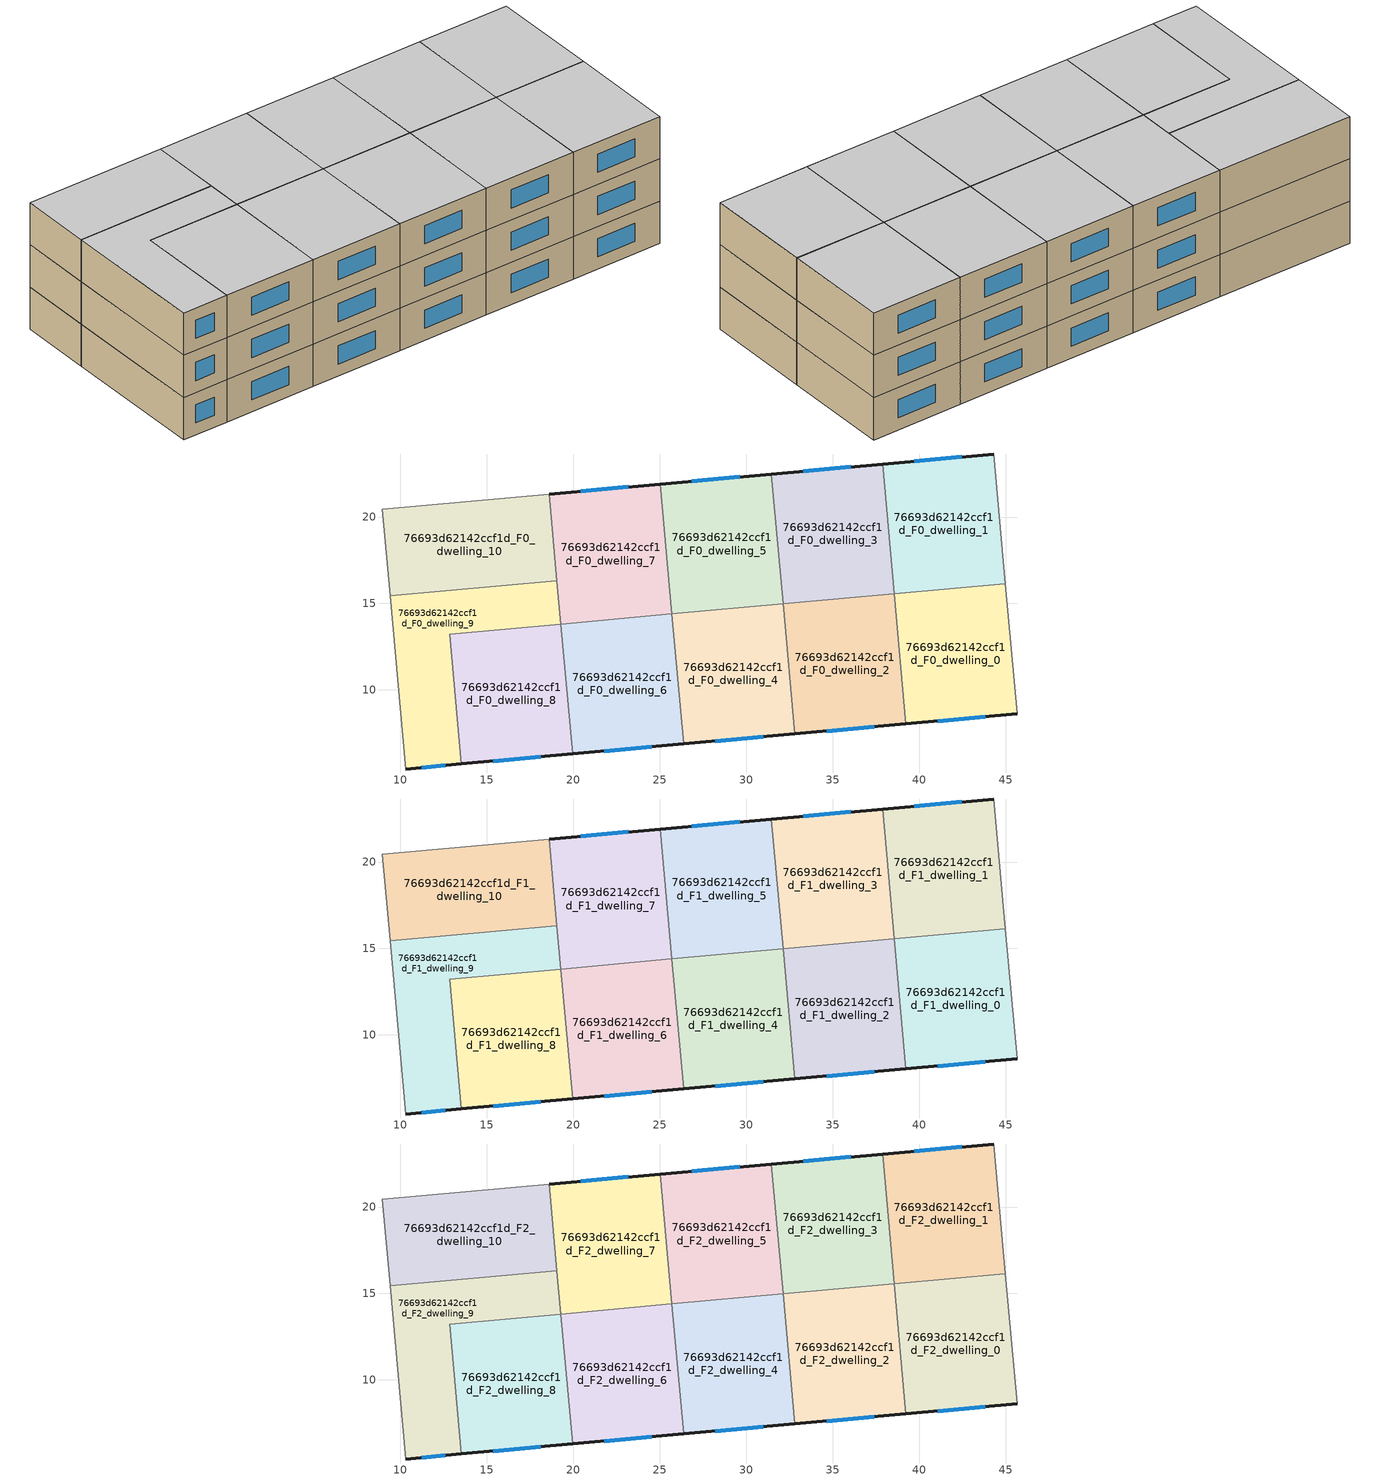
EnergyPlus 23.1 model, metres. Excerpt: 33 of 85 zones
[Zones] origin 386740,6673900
76693d62142ccf1d_F0_dwelling_0
 floor ground (EU_floor_Construction): 44.99,16.13 45.66,8.61 39.24,8.04 38.56,15.55 z0
 wall outside (EU_wall_Construction): 39.24,8.04 45.66,8.61 z0:3
 wall to 76693d62142ccf1d_F0_dwelling_1 (EU_wall_Construction): 44.99,16.13 38.56,15.55 z0:3
 wall adiabatic (EU_wall_Construction): 45.66,8.61 44.99,16.13 z0:3
 wall to 76693d62142ccf1d_F0_dwelling_2 (EU_wall_Construction): 38.56,15.55 39.24,8.04 z0:3
 window (EU_Window_Construction): 41.07,8.2 43.83,8.45 z0.86:2.14
76693d62142ccf1d_F0_dwelling_1
 floor ground (EU_floor_Construction): 44.31,23.64 44.99,16.13 38.56,15.55 37.88,23.06 z0
 wall outside (EU_wall_Construction): 44.31,23.64 37.88,23.06 z0:3
 wall adiabatic (EU_wall_Construction): 44.99,16.13 44.31,23.64 z0:3
 wall to 76693d62142ccf1d_F0_dwelling_3 (EU_wall_Construction): 37.88,23.06 38.56,15.55 z0:3
 window (EU_Window_Construction): 42.47,23.48 39.72,23.23 z0.86:2.14
76693d62142ccf1d_F0_dwelling_10
 floor ground (EU_floor_Construction): 18.6,21.33 19.05,16.32 9.41,15.45 8.96,20.46 z0
 wall to 76693d62142ccf1d_F0_dwelling_9 (EU_wall_Construction): 9.41,15.45 19.05,16.32 z0:3
 wall adiabatic (EU_wall_Construction): 18.6,21.33 8.96,20.46 9.41,15.45 z0:3
 wall to 76693d62142ccf1d_F0_dwelling_7 (EU_wall_Construction): 19.05,16.32 18.6,21.33 z0:3
76693d62142ccf1d_F0_dwelling_2
 floor ground (EU_floor_Construction): 38.56,15.55 39.24,8.04 32.81,7.46 32.13,14.97 z0
 wall outside (EU_wall_Construction): 32.81,7.46 39.24,8.04 z0:3
 wall to 76693d62142ccf1d_F0_dwelling_4 (EU_wall_Construction): 32.13,14.97 32.81,7.46 z0:3
 wall to 76693d62142ccf1d_F0_dwelling_3 (EU_wall_Construction): 38.56,15.55 32.13,14.97 z0:3
 window (EU_Window_Construction): 34.65,7.62 37.4,7.87 z0.86:2.14
76693d62142ccf1d_F0_dwelling_3
 floor ground (EU_floor_Construction): 37.88,23.06 38.56,15.55 32.13,14.97 31.46,22.49 z0
 wall outside (EU_wall_Construction): 37.88,23.06 31.46,22.49 z0:3
 wall to 76693d62142ccf1d_F0_dwelling_5 (EU_wall_Construction): 31.46,22.49 32.13,14.97 z0:3
 window (EU_Window_Construction): 36.05,22.9 33.29,22.65 z0.86:2.14
76693d62142ccf1d_F0_dwelling_4
 floor ground (EU_floor_Construction): 32.13,14.97 32.81,7.46 26.38,6.88 25.71,14.39 z0
 wall outside (EU_wall_Construction): 26.38,6.88 32.81,7.46 z0:3
 wall to 76693d62142ccf1d_F0_dwelling_6 (EU_wall_Construction): 25.71,14.39 26.38,6.88 z0:3
 wall to 76693d62142ccf1d_F0_dwelling_5 (EU_wall_Construction): 32.13,14.97 25.71,14.39 z0:3
 window (EU_Window_Construction): 28.22,7.04 30.97,7.29 z0.86:2.14
76693d62142ccf1d_F0_dwelling_5
 floor ground (EU_floor_Construction): 31.46,22.49 32.13,14.97 25.71,14.39 25.03,21.91 z0
 wall outside (EU_wall_Construction): 31.46,22.49 25.03,21.91 z0:3
 wall to 76693d62142ccf1d_F0_dwelling_7 (EU_wall_Construction): 25.03,21.91 25.71,14.39 z0:3
 window (EU_Window_Construction): 29.62,22.32 26.86,22.07 z0.86:2.14
76693d62142ccf1d_F0_dwelling_6
 floor ground (EU_floor_Construction): 25.71,14.39 26.38,6.88 19.96,6.3 19.28,13.81 z0
 wall outside (EU_wall_Construction): 19.96,6.3 26.38,6.88 z0:3
 wall to 76693d62142ccf1d_F0_dwelling_8 (EU_wall_Construction): 19.28,13.81 19.96,6.3 z0:3
 wall to 76693d62142ccf1d_F0_dwelling_7 (EU_wall_Construction): 25.71,14.39 19.28,13.81 z0:3
 window (EU_Window_Construction): 21.79,6.46 24.55,6.71 z0.86:2.14
76693d62142ccf1d_F0_dwelling_7
 floor ground (EU_floor_Construction): 25.03,21.91 25.71,14.39 19.28,13.81 18.6,21.33 z0
 wall outside (EU_wall_Construction): 25.03,21.91 18.6,21.33 z0:3
 wall to 76693d62142ccf1d_F0_dwelling_9 (EU_wall_Construction): 19.05,16.32 19.28,13.81 z0:3
 window (EU_Window_Construction): 23.19,21.74 20.44,21.49 z0.86:2.14
76693d62142ccf1d_F0_dwelling_8
 floor ground (EU_floor_Construction): 19.28,13.81 19.96,6.3 13.53,5.72 12.85,13.23 z0
 wall outside (EU_wall_Construction): 13.53,5.72 19.96,6.3 z0:3
 wall to 76693d62142ccf1d_F0_dwelling_9 (EU_wall_Construction): 19.28,13.81 12.85,13.23 13.53,5.72 z0:3
 window (EU_Window_Construction): 15.36,5.88 18.12,6.13 z0.86:2.14
76693d62142ccf1d_F0_dwelling_9
 floor ground (EU_floor_Construction): 19.05,16.32 19.28,13.81 12.85,13.23 13.53,5.72 10.31,5.43 9.41,15.45 z0
 wall outside (EU_wall_Construction): 10.31,5.43 13.53,5.72 z0:3
 wall adiabatic (EU_wall_Construction): 9.41,15.45 10.31,5.43 z0:3
 window (EU_Window_Construction): 11.23,5.51 12.61,5.64 z0.86:2.14
76693d62142ccf1d_F1_dwelling_0
 floor to 76693d62142ccf1d_F0_dwelling_0 (EU_floor_Construction): 44.99,16.13 45.66,8.61 39.24,8.04 38.56,15.55 z3
 wall outside (EU_wall_Construction): 39.24,8.04 45.66,8.61 z3:6
 wall to 76693d62142ccf1d_F1_dwelling_1 (EU_wall_Construction): 44.99,16.13 38.56,15.55 z3:6
 wall adiabatic (EU_wall_Construction): 45.66,8.61 44.99,16.13 z3:6
 wall to 76693d62142ccf1d_F1_dwelling_2 (EU_wall_Construction): 38.56,15.55 39.24,8.04 z3:6
 window (EU_Window_Construction): 41.07,8.2 43.83,8.45 z3.86:5.14
76693d62142ccf1d_F1_dwelling_1
 floor to 76693d62142ccf1d_F0_dwelling_1 (EU_floor_Construction): 44.31,23.64 44.99,16.13 38.56,15.55 37.88,23.06 z3
 wall outside (EU_wall_Construction): 44.31,23.64 37.88,23.06 z3:6
 wall adiabatic (EU_wall_Construction): 44.99,16.13 44.31,23.64 z3:6
 wall to 76693d62142ccf1d_F1_dwelling_3 (EU_wall_Construction): 37.88,23.06 38.56,15.55 z3:6
 window (EU_Window_Construction): 42.47,23.48 39.72,23.23 z3.86:5.14
76693d62142ccf1d_F1_dwelling_10
 floor to 76693d62142ccf1d_F0_dwelling_10 (EU_floor_Construction): 18.6,21.33 19.05,16.32 9.41,15.45 8.96,20.46 z3
 wall to 76693d62142ccf1d_F1_dwelling_9 (EU_wall_Construction): 9.41,15.45 19.05,16.32 z3:6
 wall adiabatic (EU_wall_Construction): 18.6,21.33 8.96,20.46 9.41,15.45 z3:6
 wall to 76693d62142ccf1d_F1_dwelling_7 (EU_wall_Construction): 19.05,16.32 18.6,21.33 z3:6
76693d62142ccf1d_F1_dwelling_2
 floor to 76693d62142ccf1d_F0_dwelling_2 (EU_floor_Construction): 38.56,15.55 39.24,8.04 32.81,7.46 32.13,14.97 z3
 wall outside (EU_wall_Construction): 32.81,7.46 39.24,8.04 z3:6
 wall to 76693d62142ccf1d_F1_dwelling_4 (EU_wall_Construction): 32.13,14.97 32.81,7.46 z3:6
 wall to 76693d62142ccf1d_F1_dwelling_3 (EU_wall_Construction): 38.56,15.55 32.13,14.97 z3:6
 window (EU_Window_Construction): 34.65,7.62 37.4,7.87 z3.86:5.14
76693d62142ccf1d_F1_dwelling_3
 floor to 76693d62142ccf1d_F0_dwelling_3 (EU_floor_Construction): 37.88,23.06 38.56,15.55 32.13,14.97 31.46,22.49 z3
 wall outside (EU_wall_Construction): 37.88,23.06 31.46,22.49 z3:6
 wall to 76693d62142ccf1d_F1_dwelling_5 (EU_wall_Construction): 31.46,22.49 32.13,14.97 z3:6
 window (EU_Window_Construction): 36.05,22.9 33.29,22.65 z3.86:5.14
76693d62142ccf1d_F1_dwelling_4
 floor to 76693d62142ccf1d_F0_dwelling_4 (EU_floor_Construction): 32.13,14.97 32.81,7.46 26.38,6.88 25.71,14.39 z3
 wall outside (EU_wall_Construction): 26.38,6.88 32.81,7.46 z3:6
 wall to 76693d62142ccf1d_F1_dwelling_6 (EU_wall_Construction): 25.71,14.39 26.38,6.88 z3:6
 wall to 76693d62142ccf1d_F1_dwelling_5 (EU_wall_Construction): 32.13,14.97 25.71,14.39 z3:6
 window (EU_Window_Construction): 28.22,7.04 30.97,7.29 z3.86:5.14
76693d62142ccf1d_F1_dwelling_5
 floor to 76693d62142ccf1d_F0_dwelling_5 (EU_floor_Construction): 31.46,22.49 32.13,14.97 25.71,14.39 25.03,21.91 z3
 wall outside (EU_wall_Construction): 31.46,22.49 25.03,21.91 z3:6
 wall to 76693d62142ccf1d_F1_dwelling_7 (EU_wall_Construction): 25.03,21.91 25.71,14.39 z3:6
 window (EU_Window_Construction): 29.62,22.32 26.86,22.07 z3.86:5.14
76693d62142ccf1d_F1_dwelling_6
 floor to 76693d62142ccf1d_F0_dwelling_6 (EU_floor_Construction): 25.71,14.39 26.38,6.88 19.96,6.3 19.28,13.81 z3
 wall outside (EU_wall_Construction): 19.96,6.3 26.38,6.88 z3:6
 wall to 76693d62142ccf1d_F1_dwelling_8 (EU_wall_Construction): 19.28,13.81 19.96,6.3 z3:6
 wall to 76693d62142ccf1d_F1_dwelling_7 (EU_wall_Construction): 25.71,14.39 19.28,13.81 z3:6
 window (EU_Window_Construction): 21.79,6.46 24.55,6.71 z3.86:5.14
76693d62142ccf1d_F1_dwelling_7
 floor to 76693d62142ccf1d_F0_dwelling_7 (EU_floor_Construction): 25.03,21.91 25.71,14.39 19.28,13.81 18.6,21.33 z3
 wall outside (EU_wall_Construction): 25.03,21.91 18.6,21.33 z3:6
 wall to 76693d62142ccf1d_F1_dwelling_9 (EU_wall_Construction): 19.05,16.32 19.28,13.81 z3:6
 window (EU_Window_Construction): 23.19,21.74 20.44,21.49 z3.86:5.14
76693d62142ccf1d_F1_dwelling_8
 floor to 76693d62142ccf1d_F0_dwelling_8 (EU_floor_Construction): 19.28,13.81 19.96,6.3 13.53,5.72 12.85,13.23 z3
 wall outside (EU_wall_Construction): 13.53,5.72 19.96,6.3 z3:6
 wall to 76693d62142ccf1d_F1_dwelling_9 (EU_wall_Construction): 19.28,13.81 12.85,13.23 13.53,5.72 z3:6
 window (EU_Window_Construction): 15.36,5.88 18.12,6.13 z3.86:5.14
76693d62142ccf1d_F1_dwelling_9
 floor to 76693d62142ccf1d_F0_dwelling_9 (EU_floor_Construction): 19.05,16.32 19.28,13.81 12.85,13.23 13.53,5.72 10.31,5.43 9.41,15.45 z3
 wall outside (EU_wall_Construction): 10.31,5.43 13.53,5.72 z3:6
 wall adiabatic (EU_wall_Construction): 9.41,15.45 10.31,5.43 z3:6
 window (EU_Window_Construction): 11.23,5.51 12.61,5.64 z3.86:5.14
76693d62142ccf1d_F2_dwelling_0
 floor to 76693d62142ccf1d_F1_dwelling_0 (EU_floor_Construction): 44.99,16.13 45.66,8.61 39.24,8.04 38.56,15.55 z6
 wall outside (EU_wall_Construction): 39.24,8.04 45.66,8.61 z6:9
 wall to 76693d62142ccf1d_F2_dwelling_1 (EU_wall_Construction): 44.99,16.13 38.56,15.55 z6:9
 wall adiabatic (EU_wall_Construction): 45.66,8.61 44.99,16.13 z6:9
 wall to 76693d62142ccf1d_F2_dwelling_2 (EU_wall_Construction): 38.56,15.55 39.24,8.04 z6:9
 window (EU_Window_Construction): 41.07,8.2 43.83,8.45 z6.86:8.14
 ceiling to 76693d62142ccf1d_F3_dwelling_0 (EU_floor_Construction): 45.66,8.61 44.99,16.13 38.56,15.55 39.24,8.04 z9
76693d62142ccf1d_F2_dwelling_1
 floor to 76693d62142ccf1d_F1_dwelling_1 (EU_floor_Construction): 44.31,23.64 44.99,16.13 38.56,15.55 37.88,23.06 z6
 wall outside (EU_wall_Construction): 44.31,23.64 37.88,23.06 z6:9
 wall adiabatic (EU_wall_Construction): 44.99,16.13 44.31,23.64 z6:9
 wall to 76693d62142ccf1d_F2_dwelling_3 (EU_wall_Construction): 37.88,23.06 38.56,15.55 z6:9
 window (EU_Window_Construction): 42.47,23.48 39.72,23.23 z6.86:8.14
 ceiling to 76693d62142ccf1d_F3_dwelling_1 (EU_floor_Construction): 44.99,16.13 44.31,23.64 37.88,23.06 38.56,15.55 z9
76693d62142ccf1d_F2_dwelling_10
 floor to 76693d62142ccf1d_F1_dwelling_10 (EU_floor_Construction): 18.6,21.33 19.05,16.32 9.41,15.45 8.96,20.46 z6
 wall to 76693d62142ccf1d_F2_dwelling_9 (EU_wall_Construction): 9.41,15.45 19.05,16.32 z6:9
 wall adiabatic (EU_wall_Construction): 18.6,21.33 8.96,20.46 9.41,15.45 z6:9
 wall to 76693d62142ccf1d_F2_dwelling_7 (EU_wall_Construction): 19.05,16.32 18.6,21.33 z6:9
 ceiling to 76693d62142ccf1d_F3_dwelling_10 (EU_floor_Construction): 19.05,16.32 18.6,21.33 8.96,20.46 9.41,15.45 z9
76693d62142ccf1d_F2_dwelling_2
 floor to 76693d62142ccf1d_F1_dwelling_2 (EU_floor_Construction): 38.56,15.55 39.24,8.04 32.81,7.46 32.13,14.97 z6
 wall outside (EU_wall_Construction): 32.81,7.46 39.24,8.04 z6:9
 wall to 76693d62142ccf1d_F2_dwelling_4 (EU_wall_Construction): 32.13,14.97 32.81,7.46 z6:9
 wall to 76693d62142ccf1d_F2_dwelling_3 (EU_wall_Construction): 38.56,15.55 32.13,14.97 z6:9
 window (EU_Window_Construction): 34.65,7.62 37.4,7.87 z6.86:8.14
 ceiling to 76693d62142ccf1d_F3_dwelling_2 (EU_floor_Construction): 39.24,8.04 38.56,15.55 32.13,14.97 32.81,7.46 z9
76693d62142ccf1d_F2_dwelling_3
 floor to 76693d62142ccf1d_F1_dwelling_3 (EU_floor_Construction): 37.88,23.06 38.56,15.55 32.13,14.97 31.46,22.49 z6
 wall outside (EU_wall_Construction): 37.88,23.06 31.46,22.49 z6:9
 wall to 76693d62142ccf1d_F2_dwelling_5 (EU_wall_Construction): 31.46,22.49 32.13,14.97 z6:9
 window (EU_Window_Construction): 36.05,22.9 33.29,22.65 z6.86:8.14
 ceiling to 76693d62142ccf1d_F3_dwelling_3 (EU_floor_Construction): 38.56,15.55 37.88,23.06 31.46,22.49 32.13,14.97 z9
76693d62142ccf1d_F2_dwelling_4
 floor to 76693d62142ccf1d_F1_dwelling_4 (EU_floor_Construction): 32.13,14.97 32.81,7.46 26.38,6.88 25.71,14.39 z6
 wall outside (EU_wall_Construction): 26.38,6.88 32.81,7.46 z6:9
 wall to 76693d62142ccf1d_F2_dwelling_6 (EU_wall_Construction): 25.71,14.39 26.38,6.88 z6:9
 wall to 76693d62142ccf1d_F2_dwelling_5 (EU_wall_Construction): 32.13,14.97 25.71,14.39 z6:9
 window (EU_Window_Construction): 28.22,7.04 30.97,7.29 z6.86:8.14
 ceiling to 76693d62142ccf1d_F3_dwelling_4 (EU_floor_Construction): 32.81,7.46 32.13,14.97 25.71,14.39 26.38,6.88 z9
76693d62142ccf1d_F2_dwelling_5
 floor to 76693d62142ccf1d_F1_dwelling_5 (EU_floor_Construction): 31.46,22.49 32.13,14.97 25.71,14.39 25.03,21.91 z6
 wall outside (EU_wall_Construction): 31.46,22.49 25.03,21.91 z6:9
 wall to 76693d62142ccf1d_F2_dwelling_7 (EU_wall_Construction): 25.03,21.91 25.71,14.39 z6:9
 window (EU_Window_Construction): 29.62,22.32 26.86,22.07 z6.86:8.14
 ceiling to 76693d62142ccf1d_F3_dwelling_5 (EU_floor_Construction): 32.13,14.97 31.46,22.49 25.03,21.91 25.71,14.39 z9
76693d62142ccf1d_F2_dwelling_6
 floor to 76693d62142ccf1d_F1_dwelling_6 (EU_floor_Construction): 25.71,14.39 26.38,6.88 19.96,6.3 19.28,13.81 z6
 wall outside (EU_wall_Construction): 19.96,6.3 26.38,6.88 z6:9
 wall to 76693d62142ccf1d_F2_dwelling_8 (EU_wall_Construction): 19.28,13.81 19.96,6.3 z6:9
 wall to 76693d62142ccf1d_F2_dwelling_7 (EU_wall_Construction): 25.71,14.39 19.28,13.81 z6:9
 window (EU_Window_Construction): 21.79,6.46 24.55,6.71 z6.86:8.14
 ceiling to 76693d62142ccf1d_F3_dwelling_6 (EU_floor_Construction): 26.38,6.88 25.71,14.39 19.28,13.81 19.96,6.3 z9
76693d62142ccf1d_F2_dwelling_7
 floor to 76693d62142ccf1d_F1_dwelling_7 (EU_floor_Construction): 25.03,21.91 25.71,14.39 19.28,13.81 18.6,21.33 z6
 wall outside (EU_wall_Construction): 25.03,21.91 18.6,21.33 z6:9
 wall to 76693d62142ccf1d_F2_dwelling_9 (EU_wall_Construction): 19.05,16.32 19.28,13.81 z6:9
 window (EU_Window_Construction): 23.19,21.74 20.44,21.49 z6.86:8.14
 ceiling to 76693d62142ccf1d_F3_dwelling_7 (EU_floor_Construction): 25.71,14.39 25.03,21.91 18.6,21.33 19.28,13.81 z9
76693d62142ccf1d_F2_dwelling_8
 floor to 76693d62142ccf1d_F1_dwelling_8 (EU_floor_Construction): 19.28,13.81 19.96,6.3 13.53,5.72 12.85,13.23 z6
 wall outside (EU_wall_Construction): 13.53,5.72 19.96,6.3 z6:9
 wall to 76693d62142ccf1d_F2_dwelling_9 (EU_wall_Construction): 19.28,13.81 12.85,13.23 13.53,5.72 z6:9
 window (EU_Window_Construction): 15.36,5.88 18.12,6.13 z6.86:8.14
 ceiling to 76693d62142ccf1d_F3_dwelling_8 (EU_floor_Construction): 19.96,6.3 19.28,13.81 12.85,13.23 13.53,5.72 z9
76693d62142ccf1d_F2_dwelling_9
 floor to 76693d62142ccf1d_F1_dwelling_9 (EU_floor_Construction): 19.05,16.32 19.28,13.81 12.85,13.23 13.53,5.72 10.31,5.43 9.41,15.45 z6
 wall outside (EU_wall_Construction): 10.31,5.43 13.53,5.72 z6:9
 wall adiabatic (EU_wall_Construction): 9.41,15.45 10.31,5.43 z6:9
 window (EU_Window_Construction): 11.23,5.51 12.61,5.64 z6.86:8.14
 ceiling to 76693d62142ccf1d_F3_dwelling_9 (EU_floor_Construction): 13.53,5.72 12.85,13.23 19.28,13.81 19.05,16.32 9.41,15.45 10.31,5.43 z9
[Building]
EU S2 Campaign: North Axis=0; Terrain=City; Solar Distribution=FullExterior
[Site:Location]
Helsinki-Vantaa.AP: Latitude=60.317; Longitude=24.963; Time Zone=2; Elevation=54.6
[SizingPeriod:WeatherFileDays]
AnnualSizingPeriod: Begin Month=1; Begin Day of Month=1; End Month=12; End Day of Month=31; Day of Week for Start Day=Monday; Use Weather File Daylight Saving Period=No; Use Weather File Rain and Snow Indicators=No
[MATERIAL]
EU_InternalMass_Material: Roughness=MediumRough; Thickness=0.1; Conductivity=1; Density=1800; Specific Heat=900; Thermal Absorptance=0.9; Solar Absorptance=0.7; Visible Absorptance=0.7
[MATERIAL:NOMASS] Roughness=MediumRough; Thermal Absorptance=0.9; Solar Absorptance=0.7; Visible Absorptance=0.7
Name | Thermal Resistance
EU_wall_NoMass | 1.10183
EU_floor_NoMass | 1.70606
[WINDOWMATERIAL:SIMPLEGLAZINGSYSTEM]
EU_Window_SimpleGlazing: UFactor=3.11035; Solar Heat Gain Coefficient=0.8; Visible Transmittance=0.8
[CONSTRUCTION]
EU_wall_Construction: EU_wall_NoMass
EU_floor_Construction: EU_floor_NoMass
EU_Window_Construction: EU_Window_SimpleGlazing
EU_InternalMass_Construction: EU_InternalMass_Material
[ZONE] Type=1; Multiplier=1; Ceiling Height=autocalculate; Floor Area=autocalculate; Part of Total Floor Area=Yes
Name | Volume
76693d62142ccf1d_F0_dwelling_0; 76693d62142ccf1d_F1_dwelling_0; 76693d62142ccf1d_F2_dwelling_0 | 146.094
76693d62142ccf1d_F0_dwelling_1; 76693d62142ccf1d_F1_dwelling_1; 76693d62142ccf1d_F2_dwelling_1 | 146.076
76693d62142ccf1d_F0_dwelling_10; 76693d62142ccf1d_F1_dwelling_10; 76693d62142ccf1d_F2_dwelling_10 | 146.089
76693d62142ccf1d_F0_dwelling_2; 76693d62142ccf1d_F1_dwelling_2; 76693d62142ccf1d_F2_dwelling_2 | 146.087
76693d62142ccf1d_F0_dwelling_3; 76693d62142ccf1d_F1_dwelling_3; 76693d62142ccf1d_F2_dwelling_3; 76693d62142ccf1d_F0_dwelling_5; 76693d62142ccf1d_F1_dwelling_5; 76693d62142ccf1d_F2_dwelling_5 | 146.095
76693d62142ccf1d_F0_dwelling_4; 76693d62142ccf1d_F1_dwelling_4; 76693d62142ccf1d_F2_dwelling_4 | 146.073
76693d62142ccf1d_F0_dwelling_6; 76693d62142ccf1d_F1_dwelling_6; 76693d62142ccf1d_F2_dwelling_6; 76693d62142ccf1d_F0_dwelling_9; 76693d62142ccf1d_F1_dwelling_9; 76693d62142ccf1d_F2_dwelling_9 | 146.084
76693d62142ccf1d_F0_dwelling_7; 76693d62142ccf1d_F1_dwelling_7; 76693d62142ccf1d_F2_dwelling_7 | 146.104
76693d62142ccf1d_F0_dwelling_8; 76693d62142ccf1d_F1_dwelling_8; 76693d62142ccf1d_F2_dwelling_8 | 146.086
[INTERNALMASS] Construction=EU_InternalMass_Construction
Name | Zone or ZoneList | Surface Area
76693d62142ccf1d_F0_dwelling_0_EU_InternalMass | 76693d62142ccf1d_F0_dwelling_0 | 48.7
76693d62142ccf1d_F0_dwelling_1_EU_InternalMass | 76693d62142ccf1d_F0_dwelling_1 | 48.6936
76693d62142ccf1d_F0_dwelling_2_EU_InternalMass | 76693d62142ccf1d_F0_dwelling_2 | 48.6955
76693d62142ccf1d_F0_dwelling_3_EU_InternalMass | 76693d62142ccf1d_F0_dwelling_3 | 48.7003
76693d62142ccf1d_F0_dwelling_4_EU_InternalMass | 76693d62142ccf1d_F0_dwelling_4 | 48.6894
76693d62142ccf1d_F0_dwelling_5_EU_InternalMass | 76693d62142ccf1d_F0_dwelling_5 | 48.6978
76693d62142ccf1d_F0_dwelling_6_EU_InternalMass | 76693d62142ccf1d_F0_dwelling_6 | 48.6964
76693d62142ccf1d_F0_dwelling_7_EU_InternalMass | 76693d62142ccf1d_F0_dwelling_7 | 48.6999
76693d62142ccf1d_F0_dwelling_8_EU_InternalMass | 76693d62142ccf1d_F0_dwelling_8 | 48.6965
76693d62142ccf1d_F0_dwelling_9_EU_InternalMass | 76693d62142ccf1d_F0_dwelling_9 | 48.6954
76693d62142ccf1d_F0_dwelling_10_EU_InternalMass | 76693d62142ccf1d_F0_dwelling_10 | 48.6959
76693d62142ccf1d_F1_dwelling_0_EU_InternalMass | 76693d62142ccf1d_F1_dwelling_0 | 48.7
76693d62142ccf1d_F1_dwelling_1_EU_InternalMass | 76693d62142ccf1d_F1_dwelling_1 | 48.6936
76693d62142ccf1d_F1_dwelling_2_EU_InternalMass | 76693d62142ccf1d_F1_dwelling_2 | 48.6955
76693d62142ccf1d_F1_dwelling_3_EU_InternalMass | 76693d62142ccf1d_F1_dwelling_3 | 48.7003
76693d62142ccf1d_F1_dwelling_4_EU_InternalMass | 76693d62142ccf1d_F1_dwelling_4 | 48.6894
76693d62142ccf1d_F1_dwelling_5_EU_InternalMass | 76693d62142ccf1d_F1_dwelling_5 | 48.6978
76693d62142ccf1d_F1_dwelling_6_EU_InternalMass | 76693d62142ccf1d_F1_dwelling_6 | 48.6964
76693d62142ccf1d_F1_dwelling_7_EU_InternalMass | 76693d62142ccf1d_F1_dwelling_7 | 48.6999
76693d62142ccf1d_F1_dwelling_8_EU_InternalMass | 76693d62142ccf1d_F1_dwelling_8 | 48.6965
76693d62142ccf1d_F1_dwelling_9_EU_InternalMass | 76693d62142ccf1d_F1_dwelling_9 | 48.6954
76693d62142ccf1d_F1_dwelling_10_EU_InternalMass | 76693d62142ccf1d_F1_dwelling_10 | 48.6959
76693d62142ccf1d_F2_dwelling_0_EU_InternalMass | 76693d62142ccf1d_F2_dwelling_0 | 48.7
76693d62142ccf1d_F2_dwelling_1_EU_InternalMass | 76693d62142ccf1d_F2_dwelling_1 | 48.6936
76693d62142ccf1d_F2_dwelling_2_EU_InternalMass | 76693d62142ccf1d_F2_dwelling_2 | 48.6955
76693d62142ccf1d_F2_dwelling_3_EU_InternalMass | 76693d62142ccf1d_F2_dwelling_3 | 48.7003
76693d62142ccf1d_F2_dwelling_4_EU_InternalMass | 76693d62142ccf1d_F2_dwelling_4 | 48.6894
76693d62142ccf1d_F2_dwelling_5_EU_InternalMass | 76693d62142ccf1d_F2_dwelling_5 | 48.6978
76693d62142ccf1d_F2_dwelling_6_EU_InternalMass | 76693d62142ccf1d_F2_dwelling_6 | 48.6964
76693d62142ccf1d_F2_dwelling_7_EU_InternalMass | 76693d62142ccf1d_F2_dwelling_7 | 48.6999
76693d62142ccf1d_F2_dwelling_8_EU_InternalMass | 76693d62142ccf1d_F2_dwelling_8 | 48.6965
76693d62142ccf1d_F2_dwelling_9_EU_InternalMass | 76693d62142ccf1d_F2_dwelling_9 | 48.6954
76693d62142ccf1d_F2_dwelling_10_EU_InternalMass | 76693d62142ccf1d_F2_dwelling_10 | 48.6959
[OTHEREQUIPMENT] Fuel Type=Electricity; Design Level Calculation Method=Watts/Area; Power per Zone Floor Area=1; Fraction Latent=0; Fraction Radiant=0; Fraction Lost=0; Carbon Dioxide Generation Rate=0; EndUse Subcategory=EU_Step8_InternalGains
Name | Zone or ZoneList or Space or SpaceList | Schedule
EU_Step8_InternalGain_76693d62142ccf1d_F0_dwelling_0_f000 | 76693d62142ccf1d_F0_dwelling_0 | EU_Step8_GainSchedule_76693d62142ccf1d_F0_dwelling_0_f000
EU_Step8_InternalGain_76693d62142ccf1d_F0_dwelling_1_f000 | 76693d62142ccf1d_F0_dwelling_1 | EU_Step8_GainSchedule_76693d62142ccf1d_F0_dwelling_1_f000
EU_Step8_InternalGain_76693d62142ccf1d_F0_dwelling_2_f000 | 76693d62142ccf1d_F0_dwelling_2 | EU_Step8_GainSchedule_76693d62142ccf1d_F0_dwelling_2_f000
EU_Step8_InternalGain_76693d62142ccf1d_F0_dwelling_3_f000 | 76693d62142ccf1d_F0_dwelling_3 | EU_Step8_GainSchedule_76693d62142ccf1d_F0_dwelling_3_f000
EU_Step8_InternalGain_76693d62142ccf1d_F0_dwelling_4_f000 | 76693d62142ccf1d_F0_dwelling_4 | EU_Step8_GainSchedule_76693d62142ccf1d_F0_dwelling_4_f000
EU_Step8_InternalGain_76693d62142ccf1d_F0_dwelling_5_f000 | 76693d62142ccf1d_F0_dwelling_5 | EU_Step8_GainSchedule_76693d62142ccf1d_F0_dwelling_5_f000
EU_Step8_InternalGain_76693d62142ccf1d_F0_dwelling_6_f000 | 76693d62142ccf1d_F0_dwelling_6 | EU_Step8_GainSchedule_76693d62142ccf1d_F0_dwelling_6_f000
EU_Step8_InternalGain_76693d62142ccf1d_F0_dwelling_7_f000 | 76693d62142ccf1d_F0_dwelling_7 | EU_Step8_GainSchedule_76693d62142ccf1d_F0_dwelling_7_f000
EU_Step8_InternalGain_76693d62142ccf1d_F0_dwelling_8_f000 | 76693d62142ccf1d_F0_dwelling_8 | EU_Step8_GainSchedule_76693d62142ccf1d_F0_dwelling_8_f000
EU_Step8_InternalGain_76693d62142ccf1d_F0_dwelling_9_f000 | 76693d62142ccf1d_F0_dwelling_9 | EU_Step8_GainSchedule_76693d62142ccf1d_F0_dwelling_9_f000
EU_Step8_InternalGain_76693d62142ccf1d_F0_dwelling_10_f000 | 76693d62142ccf1d_F0_dwelling_10 | EU_Step8_GainSchedule_76693d62142ccf1d_F0_dwelling_10_f000
EU_Step8_InternalGain_76693d62142ccf1d_F1_dwelling_0_f000 | 76693d62142ccf1d_F1_dwelling_0 | EU_Step8_GainSchedule_76693d62142ccf1d_F1_dwelling_0_f000
EU_Step8_InternalGain_76693d62142ccf1d_F1_dwelling_1_f000 | 76693d62142ccf1d_F1_dwelling_1 | EU_Step8_GainSchedule_76693d62142ccf1d_F1_dwelling_1_f000
EU_Step8_InternalGain_76693d62142ccf1d_F1_dwelling_2_f000 | 76693d62142ccf1d_F1_dwelling_2 | EU_Step8_GainSchedule_76693d62142ccf1d_F1_dwelling_2_f000
EU_Step8_InternalGain_76693d62142ccf1d_F1_dwelling_3_f000 | 76693d62142ccf1d_F1_dwelling_3 | EU_Step8_GainSchedule_76693d62142ccf1d_F1_dwelling_3_f000
EU_Step8_InternalGain_76693d62142ccf1d_F1_dwelling_4_f000 | 76693d62142ccf1d_F1_dwelling_4 | EU_Step8_GainSchedule_76693d62142ccf1d_F1_dwelling_4_f000
EU_Step8_InternalGain_76693d62142ccf1d_F1_dwelling_5_f000 | 76693d62142ccf1d_F1_dwelling_5 | EU_Step8_GainSchedule_76693d62142ccf1d_F1_dwelling_5_f000
EU_Step8_InternalGain_76693d62142ccf1d_F1_dwelling_6_f000 | 76693d62142ccf1d_F1_dwelling_6 | EU_Step8_GainSchedule_76693d62142ccf1d_F1_dwelling_6_f000
EU_Step8_InternalGain_76693d62142ccf1d_F1_dwelling_7_f000 | 76693d62142ccf1d_F1_dwelling_7 | EU_Step8_GainSchedule_76693d62142ccf1d_F1_dwelling_7_f000
EU_Step8_InternalGain_76693d62142ccf1d_F1_dwelling_8_f000 | 76693d62142ccf1d_F1_dwelling_8 | EU_Step8_GainSchedule_76693d62142ccf1d_F1_dwelling_8_f000
EU_Step8_InternalGain_76693d62142ccf1d_F1_dwelling_9_f000 | 76693d62142ccf1d_F1_dwelling_9 | EU_Step8_GainSchedule_76693d62142ccf1d_F1_dwelling_9_f000
EU_Step8_InternalGain_76693d62142ccf1d_F1_dwelling_10_f000 | 76693d62142ccf1d_F1_dwelling_10 | EU_Step8_GainSchedule_76693d62142ccf1d_F1_dwelling_10_f000
EU_Step8_InternalGain_76693d62142ccf1d_F2_dwelling_0_f000 | 76693d62142ccf1d_F2_dwelling_0 | EU_Step8_GainSchedule_76693d62142ccf1d_F2_dwelling_0_f000
EU_Step8_InternalGain_76693d62142ccf1d_F2_dwelling_1_f000 | 76693d62142ccf1d_F2_dwelling_1 | EU_Step8_GainSchedule_76693d62142ccf1d_F2_dwelling_1_f000
EU_Step8_InternalGain_76693d62142ccf1d_F2_dwelling_2_f000 | 76693d62142ccf1d_F2_dwelling_2 | EU_Step8_GainSchedule_76693d62142ccf1d_F2_dwelling_2_f000
EU_Step8_InternalGain_76693d62142ccf1d_F2_dwelling_3_f000 | 76693d62142ccf1d_F2_dwelling_3 | EU_Step8_GainSchedule_76693d62142ccf1d_F2_dwelling_3_f000
EU_Step8_InternalGain_76693d62142ccf1d_F2_dwelling_4_f000 | 76693d62142ccf1d_F2_dwelling_4 | EU_Step8_GainSchedule_76693d62142ccf1d_F2_dwelling_4_f000
EU_Step8_InternalGain_76693d62142ccf1d_F2_dwelling_5_f000 | 76693d62142ccf1d_F2_dwelling_5 | EU_Step8_GainSchedule_76693d62142ccf1d_F2_dwelling_5_f000
EU_Step8_InternalGain_76693d62142ccf1d_F2_dwelling_6_f000 | 76693d62142ccf1d_F2_dwelling_6 | EU_Step8_GainSchedule_76693d62142ccf1d_F2_dwelling_6_f000
EU_Step8_InternalGain_76693d62142ccf1d_F2_dwelling_7_f000 | 76693d62142ccf1d_F2_dwelling_7 | EU_Step8_GainSchedule_76693d62142ccf1d_F2_dwelling_7_f000
EU_Step8_InternalGain_76693d62142ccf1d_F2_dwelling_8_f000 | 76693d62142ccf1d_F2_dwelling_8 | EU_Step8_GainSchedule_76693d62142ccf1d_F2_dwelling_8_f000
EU_Step8_InternalGain_76693d62142ccf1d_F2_dwelling_9_f000 | 76693d62142ccf1d_F2_dwelling_9 | EU_Step8_GainSchedule_76693d62142ccf1d_F2_dwelling_9_f000
EU_Step8_InternalGain_76693d62142ccf1d_F2_dwelling_10_f000 | 76693d62142ccf1d_F2_dwelling_10 | EU_Step8_GainSchedule_76693d62142ccf1d_F2_dwelling_10_f000
[ZONEVENTILATION:DESIGNFLOWRATE] Schedule=EU_AlwaysOn; Design Flow Rate Calculation Method=AirChanges/Hour; Air Changes per Hour=0.756316; Ventilation Type=Natural; Fan Pressure Rise=0; Fan Total Efficiency=1; Constant Term Coefficient=1; Temperature Term Coefficient=0; Velocity Term Coefficient=0; Velocity Squared Term Coefficient=0; Minimum Indoor Temperature=-100; Maximum Indoor Temperature=100; Delta Temperature=-100; Minimum Outdoor Temperature=-100; Maximum Outdoor Temperature=100; Maximum Wind Speed=40
Name | Zone or ZoneList or Space or SpaceList
EU_ConstantAir_76693d62142ccf1d_F0_dwelling_0 | 76693d62142ccf1d_F0_dwelling_0
EU_ConstantAir_76693d62142ccf1d_F0_dwelling_1 | 76693d62142ccf1d_F0_dwelling_1
EU_ConstantAir_76693d62142ccf1d_F0_dwelling_2 | 76693d62142ccf1d_F0_dwelling_2
EU_ConstantAir_76693d62142ccf1d_F0_dwelling_3 | 76693d62142ccf1d_F0_dwelling_3
EU_ConstantAir_76693d62142ccf1d_F0_dwelling_4 | 76693d62142ccf1d_F0_dwelling_4
EU_ConstantAir_76693d62142ccf1d_F0_dwelling_5 | 76693d62142ccf1d_F0_dwelling_5
EU_ConstantAir_76693d62142ccf1d_F0_dwelling_6 | 76693d62142ccf1d_F0_dwelling_6
EU_ConstantAir_76693d62142ccf1d_F0_dwelling_7 | 76693d62142ccf1d_F0_dwelling_7
EU_ConstantAir_76693d62142ccf1d_F0_dwelling_8 | 76693d62142ccf1d_F0_dwelling_8
EU_ConstantAir_76693d62142ccf1d_F0_dwelling_9 | 76693d62142ccf1d_F0_dwelling_9
EU_ConstantAir_76693d62142ccf1d_F0_dwelling_10 | 76693d62142ccf1d_F0_dwelling_10
EU_ConstantAir_76693d62142ccf1d_F1_dwelling_0 | 76693d62142ccf1d_F1_dwelling_0
EU_ConstantAir_76693d62142ccf1d_F1_dwelling_1 | 76693d62142ccf1d_F1_dwelling_1
EU_ConstantAir_76693d62142ccf1d_F1_dwelling_2 | 76693d62142ccf1d_F1_dwelling_2
EU_ConstantAir_76693d62142ccf1d_F1_dwelling_3 | 76693d62142ccf1d_F1_dwelling_3
EU_ConstantAir_76693d62142ccf1d_F1_dwelling_4 | 76693d62142ccf1d_F1_dwelling_4
EU_ConstantAir_76693d62142ccf1d_F1_dwelling_5 | 76693d62142ccf1d_F1_dwelling_5
EU_ConstantAir_76693d62142ccf1d_F1_dwelling_6 | 76693d62142ccf1d_F1_dwelling_6
EU_ConstantAir_76693d62142ccf1d_F1_dwelling_7 | 76693d62142ccf1d_F1_dwelling_7
EU_ConstantAir_76693d62142ccf1d_F1_dwelling_8 | 76693d62142ccf1d_F1_dwelling_8
EU_ConstantAir_76693d62142ccf1d_F1_dwelling_9 | 76693d62142ccf1d_F1_dwelling_9
EU_ConstantAir_76693d62142ccf1d_F1_dwelling_10 | 76693d62142ccf1d_F1_dwelling_10
EU_ConstantAir_76693d62142ccf1d_F2_dwelling_0 | 76693d62142ccf1d_F2_dwelling_0
EU_ConstantAir_76693d62142ccf1d_F2_dwelling_1 | 76693d62142ccf1d_F2_dwelling_1
EU_ConstantAir_76693d62142ccf1d_F2_dwelling_2 | 76693d62142ccf1d_F2_dwelling_2
EU_ConstantAir_76693d62142ccf1d_F2_dwelling_3 | 76693d62142ccf1d_F2_dwelling_3
EU_ConstantAir_76693d62142ccf1d_F2_dwelling_4 | 76693d62142ccf1d_F2_dwelling_4
EU_ConstantAir_76693d62142ccf1d_F2_dwelling_5 | 76693d62142ccf1d_F2_dwelling_5
EU_ConstantAir_76693d62142ccf1d_F2_dwelling_6 | 76693d62142ccf1d_F2_dwelling_6
EU_ConstantAir_76693d62142ccf1d_F2_dwelling_7 | 76693d62142ccf1d_F2_dwelling_7
EU_ConstantAir_76693d62142ccf1d_F2_dwelling_8 | 76693d62142ccf1d_F2_dwelling_8
EU_ConstantAir_76693d62142ccf1d_F2_dwelling_9 | 76693d62142ccf1d_F2_dwelling_9
EU_ConstantAir_76693d62142ccf1d_F2_dwelling_10 | 76693d62142ccf1d_F2_dwelling_10
[HVACTEMPLATE:THERMOSTAT] Constant Heating Setpoint=20; Constant Cooling Setpoint=50
EU_HeatOnly_76693d62142ccf1d_F0_dwelling_0; EU_HeatOnly_76693d62142ccf1d_F0_dwelling_1; EU_HeatOnly_76693d62142ccf1d_F0_dwelling_2; EU_HeatOnly_76693d62142ccf1d_F0_dwelling_3; EU_HeatOnly_76693d62142ccf1d_F0_dwelling_4; EU_HeatOnly_76693d62142ccf1d_F0_dwelling_5; EU_HeatOnly_76693d62142ccf1d_F0_dwelling_6; EU_HeatOnly_76693d62142ccf1d_F0_dwelling_7; EU_HeatOnly_76693d62142ccf1d_F0_dwelling_8; EU_HeatOnly_76693d62142ccf1d_F0_dwelling_9; EU_HeatOnly_76693d62142ccf1d_F0_dwelling_10; EU_HeatOnly_76693d62142ccf1d_F1_dwelling_0; EU_HeatOnly_76693d62142ccf1d_F1_dwelling_1; EU_HeatOnly_76693d62142ccf1d_F1_dwelling_2; EU_HeatOnly_76693d62142ccf1d_F1_dwelling_3; EU_HeatOnly_76693d62142ccf1d_F1_dwelling_4; EU_HeatOnly_76693d62142ccf1d_F1_dwelling_5; EU_HeatOnly_76693d62142ccf1d_F1_dwelling_6; EU_HeatOnly_76693d62142ccf1d_F1_dwelling_7; EU_HeatOnly_76693d62142ccf1d_F1_dwelling_8; EU_HeatOnly_76693d62142ccf1d_F1_dwelling_9; EU_HeatOnly_76693d62142ccf1d_F1_dwelling_10; EU_HeatOnly_76693d62142ccf1d_F2_dwelling_0; EU_HeatOnly_76693d62142ccf1d_F2_dwelling_1; EU_HeatOnly_76693d62142ccf1d_F2_dwelling_2; EU_HeatOnly_76693d62142ccf1d_F2_dwelling_3; EU_HeatOnly_76693d62142ccf1d_F2_dwelling_4; EU_HeatOnly_76693d62142ccf1d_F2_dwelling_5; EU_HeatOnly_76693d62142ccf1d_F2_dwelling_6; EU_HeatOnly_76693d62142ccf1d_F2_dwelling_7; EU_HeatOnly_76693d62142ccf1d_F2_dwelling_8; EU_HeatOnly_76693d62142ccf1d_F2_dwelling_9; EU_HeatOnly_76693d62142ccf1d_F2_dwelling_10; EU_HeatOnly_76693d62142ccf1d_F3_dwelling_0; EU_HeatOnly_76693d62142ccf1d_F3_dwelling_1; EU_HeatOnly_76693d62142ccf1d_F3_dwelling_2; EU_HeatOnly_76693d62142ccf1d_F3_dwelling_3; EU_HeatOnly_76693d62142ccf1d_F3_dwelling_4; EU_HeatOnly_76693d62142ccf1d_F3_dwelling_5; EU_HeatOnly_76693d62142ccf1d_F3_dwelling_6; EU_HeatOnly_76693d62142ccf1d_F3_dwelling_7; EU_HeatOnly_76693d62142ccf1d_F3_dwelling_8; EU_HeatOnly_76693d62142ccf1d_F3_dwelling_9; EU_HeatOnly_76693d62142ccf1d_F3_dwelling_10; EU_HeatOnly_76693d62142ccf1d_F4_dwelling_0; EU_HeatOnly_76693d62142ccf1d_F4_dwelling_1; EU_HeatOnly_76693d62142ccf1d_F4_dwelling_2; EU_HeatOnly_76693d62142ccf1d_F4_dwelling_3; EU_HeatOnly_76693d62142ccf1d_F4_dwelling_4; EU_HeatOnly_76693d62142ccf1d_F4_dwelling_5; EU_HeatOnly_76693d62142ccf1d_F4_dwelling_6; EU_HeatOnly_76693d62142ccf1d_F4_dwelling_7; EU_HeatOnly_76693d62142ccf1d_F4_dwelling_8; EU_HeatOnly_76693d62142ccf1d_F4_dwelling_9; EU_HeatOnly_76693d62142ccf1d_F4_dwelling_10; EU_HeatOnly_76693d62142ccf1d_F5_dwelling_0; EU_HeatOnly_76693d62142ccf1d_F5_dwelling_1; EU_HeatOnly_76693d62142ccf1d_F5_dwelling_2; EU_HeatOnly_76693d62142ccf1d_F5_dwelling_3; EU_HeatOnly_76693d62142ccf1d_F5_dwelling_4; EU_HeatOnly_76693d62142ccf1d_F5_dwelling_5; EU_HeatOnly_76693d62142ccf1d_F5_dwelling_6; EU_HeatOnly_76693d62142ccf1d_F5_dwelling_7; EU_HeatOnly_76693d62142ccf1d_F5_dwelling_8; EU_HeatOnly_76693d62142ccf1d_F5_dwelling_9; EU_HeatOnly_76693d62142ccf1d_F6_dwelling_0; EU_HeatOnly_76693d62142ccf1d_F6_dwelling_1; EU_HeatOnly_76693d62142ccf1d_F6_dwelling_2; EU_HeatOnly_76693d62142ccf1d_F6_dwelling_3; EU_HeatOnly_76693d62142ccf1d_F6_dwelling_4; EU_HeatOnly_76693d62142ccf1d_F6_dwelling_5; EU_HeatOnly_76693d62142ccf1d_F6_dwelling_6; EU_HeatOnly_76693d62142ccf1d_F6_dwelling_7; EU_HeatOnly_76693d62142ccf1d_F6_dwelling_8; EU_HeatOnly_76693d62142ccf1d_F6_dwelling_9; EU_HeatOnly_76693d62142ccf1d_F7_dwelling_0; EU_HeatOnly_76693d62142ccf1d_F7_dwelling_1; EU_HeatOnly_76693d62142ccf1d_F7_dwelling_2; EU_HeatOnly_76693d62142ccf1d_F7_dwelling_3; EU_HeatOnly_76693d62142ccf1d_F7_dwelling_4; EU_HeatOnly_76693d62142ccf1d_F7_dwelling_5; EU_HeatOnly_76693d62142ccf1d_F7_dwelling_6; EU_HeatOnly_76693d62142ccf1d_F7_dwelling_7; EU_HeatOnly_76693d62142ccf1d_F7_dwelling_8; EU_HeatOnly_76693d62142ccf1d_F7_dwelling_9
[HVACTEMPLATE:ZONE:IDEALLOADSAIRSYSTEM] System Availability Schedule=EU_AlwaysOn; Maximum Heating Supply Air Temperature=50; Minimum Cooling Supply Air Temperature=13; Maximum Heating Supply Air Humidity Ratio=0.0156; Minimum Cooling Supply Air Humidity Ratio=0.0077; Heating Limit=NoLimit; Cooling Limit=NoLimit; Heating Availability Schedule=EU_AlwaysOn; Cooling Availability Schedule=EU_CoolingOff; Dehumidification Control Type=ConstantSensibleHeatRatio; Cooling Sensible Heat Ratio=0.7; Dehumidification Setpoint=60; Humidification Control Type=None; Humidification Setpoint=30; Outdoor Air Method=None; Outdoor Air Flow Rate per Person=0.00944; Outdoor Air Flow Rate per Zone Floor Area=0; Outdoor Air Flow Rate per Zone=0; Demand Controlled Ventilation Type=None; Outdoor Air Economizer Type=NoEconomizer; Heat Recovery Type=None; Sensible Heat Recovery Effectiveness=0.7; Latent Heat Recovery Effectiveness=0.65
Name | Template Thermostat
76693d62142ccf1d_F0_dwelling_0 | EU_HeatOnly_76693d62142ccf1d_F0_dwelling_0
76693d62142ccf1d_F0_dwelling_1 | EU_HeatOnly_76693d62142ccf1d_F0_dwelling_1
76693d62142ccf1d_F0_dwelling_2 | EU_HeatOnly_76693d62142ccf1d_F0_dwelling_2
76693d62142ccf1d_F0_dwelling_3 | EU_HeatOnly_76693d62142ccf1d_F0_dwelling_3
76693d62142ccf1d_F0_dwelling_4 | EU_HeatOnly_76693d62142ccf1d_F0_dwelling_4
76693d62142ccf1d_F0_dwelling_5 | EU_HeatOnly_76693d62142ccf1d_F0_dwelling_5
76693d62142ccf1d_F0_dwelling_6 | EU_HeatOnly_76693d62142ccf1d_F0_dwelling_6
76693d62142ccf1d_F0_dwelling_7 | EU_HeatOnly_76693d62142ccf1d_F0_dwelling_7
76693d62142ccf1d_F0_dwelling_8 | EU_HeatOnly_76693d62142ccf1d_F0_dwelling_8
76693d62142ccf1d_F0_dwelling_9 | EU_HeatOnly_76693d62142ccf1d_F0_dwelling_9
76693d62142ccf1d_F0_dwelling_10 | EU_HeatOnly_76693d62142ccf1d_F0_dwelling_10
76693d62142ccf1d_F1_dwelling_0 | EU_HeatOnly_76693d62142ccf1d_F1_dwelling_0
76693d62142ccf1d_F1_dwelling_1 | EU_HeatOnly_76693d62142ccf1d_F1_dwelling_1
76693d62142ccf1d_F1_dwelling_2 | EU_HeatOnly_76693d62142ccf1d_F1_dwelling_2
76693d62142ccf1d_F1_dwelling_3 | EU_HeatOnly_76693d62142ccf1d_F1_dwelling_3
76693d62142ccf1d_F1_dwelling_4 | EU_HeatOnly_76693d62142ccf1d_F1_dwelling_4
76693d62142ccf1d_F1_dwelling_5 | EU_HeatOnly_76693d62142ccf1d_F1_dwelling_5
76693d62142ccf1d_F1_dwelling_6 | EU_HeatOnly_76693d62142ccf1d_F1_dwelling_6
76693d62142ccf1d_F1_dwelling_7 | EU_HeatOnly_76693d62142ccf1d_F1_dwelling_7
76693d62142ccf1d_F1_dwelling_8 | EU_HeatOnly_76693d62142ccf1d_F1_dwelling_8
76693d62142ccf1d_F1_dwelling_9 | EU_HeatOnly_76693d62142ccf1d_F1_dwelling_9
76693d62142ccf1d_F1_dwelling_10 | EU_HeatOnly_76693d62142ccf1d_F1_dwelling_10
76693d62142ccf1d_F2_dwelling_0 | EU_HeatOnly_76693d62142ccf1d_F2_dwelling_0
76693d62142ccf1d_F2_dwelling_1 | EU_HeatOnly_76693d62142ccf1d_F2_dwelling_1
76693d62142ccf1d_F2_dwelling_2 | EU_HeatOnly_76693d62142ccf1d_F2_dwelling_2
76693d62142ccf1d_F2_dwelling_3 | EU_HeatOnly_76693d62142ccf1d_F2_dwelling_3
76693d62142ccf1d_F2_dwelling_4 | EU_HeatOnly_76693d62142ccf1d_F2_dwelling_4
76693d62142ccf1d_F2_dwelling_5 | EU_HeatOnly_76693d62142ccf1d_F2_dwelling_5
76693d62142ccf1d_F2_dwelling_6 | EU_HeatOnly_76693d62142ccf1d_F2_dwelling_6
76693d62142ccf1d_F2_dwelling_7 | EU_HeatOnly_76693d62142ccf1d_F2_dwelling_7
76693d62142ccf1d_F2_dwelling_8 | EU_HeatOnly_76693d62142ccf1d_F2_dwelling_8
76693d62142ccf1d_F2_dwelling_9 | EU_HeatOnly_76693d62142ccf1d_F2_dwelling_9
76693d62142ccf1d_F2_dwelling_10 | EU_HeatOnly_76693d62142ccf1d_F2_dwelling_10
[SIZING:ZONE] Zone Cooling Design Supply Air Temperature Input Method=SupplyAirTemperature; Zone Cooling Design Supply Air Temperature=13; Zone Heating Design Supply Air Temperature Input Method=SupplyAirTemperature; Zone Heating Design Supply Air Temperature=50; Zone Cooling Design Supply Air Humidity Ratio=0.008; Zone Heating Design Supply Air Humidity Ratio=0.008; Cooling Design Air Flow Method=DesignDay; Cooling Design Air Flow Rate=0; Cooling Minimum Air Flow per Zone Floor Area=0.000762; Cooling Minimum Air Flow=0; Cooling Minimum Air Flow Fraction=0.2; Heating Design Air Flow Method=DesignDay; Heating Design Air Flow Rate=0; Heating Maximum Air Flow per Zone Floor Area=0.002032; Heating Maximum Air Flow=0.141576; Heating Maximum Air Flow Fraction=0.3; Account for Dedicated Outdoor Air System=No; Dedicated Outdoor Air System Control Strategy=NeutralSupplyAir; Dedicated Outdoor Air Low Setpoint Temperature for Design=autosize; Dedicated Outdoor Air High Setpoint Temperature for Design=autosize; Zone Load Sizing Method=Sensible Load Only No Latent Load; Zone Latent Cooling Design Supply Air Humidity Ratio Input Method=HumidityRatioDifference; Zone Cooling Design Supply Air Humidity Ratio Difference=0.005; Zone Latent Heating Design Supply Air Humidity Ratio Input Method=HumidityRatioDifference; Zone Humidification Design Supply Air Humidity Ratio Difference=0.005
76693d62142ccf1d_F0_dwelling_0; 76693d62142ccf1d_F0_dwelling_1; 76693d62142ccf1d_F0_dwelling_2; 76693d62142ccf1d_F0_dwelling_3; 76693d62142ccf1d_F0_dwelling_4; 76693d62142ccf1d_F0_dwelling_5; 76693d62142ccf1d_F0_dwelling_6; 76693d62142ccf1d_F0_dwelling_7; 76693d62142ccf1d_F0_dwelling_8; 76693d62142ccf1d_F0_dwelling_9; 76693d62142ccf1d_F0_dwelling_10; 76693d62142ccf1d_F1_dwelling_0; 76693d62142ccf1d_F1_dwelling_1; 76693d62142ccf1d_F1_dwelling_2; 76693d62142ccf1d_F1_dwelling_3; 76693d62142ccf1d_F1_dwelling_4; 76693d62142ccf1d_F1_dwelling_5; 76693d62142ccf1d_F1_dwelling_6; 76693d62142ccf1d_F1_dwelling_7; 76693d62142ccf1d_F1_dwelling_8; 76693d62142ccf1d_F1_dwelling_9; 76693d62142ccf1d_F1_dwelling_10; 76693d62142ccf1d_F2_dwelling_0; 76693d62142ccf1d_F2_dwelling_1; 76693d62142ccf1d_F2_dwelling_2; 76693d62142ccf1d_F2_dwelling_3; 76693d62142ccf1d_F2_dwelling_4; 76693d62142ccf1d_F2_dwelling_5; 76693d62142ccf1d_F2_dwelling_6; 76693d62142ccf1d_F2_dwelling_7; 76693d62142ccf1d_F2_dwelling_8; 76693d62142ccf1d_F2_dwelling_9; 76693d62142ccf1d_F2_dwelling_10
[SCHEDULE:CONSTANT]
Name | Hourly Value
EU_AlwaysOn | 1
EU_CoolingOff | 0
[SCHEDULE:FILE] Column Number=1; Rows to Skip at Top=0; Number of Hours of Data=8760; Column Separator=Comma; Interpolate to Timestep=No; Minutes per Item=60; Adjust Schedule for Daylight Savings=Yes
Name | File
EU_Step8_GainSchedule_76693d62142ccf1d_F0_dwelling_0_f000 | ../../schedules/76693d62142ccf1d/76693d62142ccf1d_F0_dwelling_0_f000_gain.csv
EU_Step8_GainSchedule_76693d62142ccf1d_F0_dwelling_1_f000 | ../../schedules/76693d62142ccf1d/76693d62142ccf1d_F0_dwelling_1_f000_gain.csv
EU_Step8_GainSchedule_76693d62142ccf1d_F0_dwelling_2_f000 | ../../schedules/76693d62142ccf1d/76693d62142ccf1d_F0_dwelling_2_f000_gain.csv
EU_Step8_GainSchedule_76693d62142ccf1d_F0_dwelling_3_f000 | ../../schedules/76693d62142ccf1d/76693d62142ccf1d_F0_dwelling_3_f000_gain.csv
EU_Step8_GainSchedule_76693d62142ccf1d_F0_dwelling_4_f000 | ../../schedules/76693d62142ccf1d/76693d62142ccf1d_F0_dwelling_4_f000_gain.csv
EU_Step8_GainSchedule_76693d62142ccf1d_F0_dwelling_5_f000 | ../../schedules/76693d62142ccf1d/76693d62142ccf1d_F0_dwelling_5_f000_gain.csv
EU_Step8_GainSchedule_76693d62142ccf1d_F0_dwelling_6_f000 | ../../schedules/76693d62142ccf1d/76693d62142ccf1d_F0_dwelling_6_f000_gain.csv
EU_Step8_GainSchedule_76693d62142ccf1d_F0_dwelling_7_f000 | ../../schedules/76693d62142ccf1d/76693d62142ccf1d_F0_dwelling_7_f000_gain.csv
EU_Step8_GainSchedule_76693d62142ccf1d_F0_dwelling_8_f000 | ../../schedules/76693d62142ccf1d/76693d62142ccf1d_F0_dwelling_8_f000_gain.csv
EU_Step8_GainSchedule_76693d62142ccf1d_F0_dwelling_9_f000 | ../../schedules/76693d62142ccf1d/76693d62142ccf1d_F0_dwelling_9_f000_gain.csv
EU_Step8_GainSchedule_76693d62142ccf1d_F0_dwelling_10_f000 | ../../schedules/76693d62142ccf1d/76693d62142ccf1d_F0_dwelling_10_f000_gain.csv
EU_Step8_GainSchedule_76693d62142ccf1d_F1_dwelling_0_f000 | ../../schedules/76693d62142ccf1d/76693d62142ccf1d_F1_dwelling_0_f000_gain.csv
EU_Step8_GainSchedule_76693d62142ccf1d_F1_dwelling_1_f000 | ../../schedules/76693d62142ccf1d/76693d62142ccf1d_F1_dwelling_1_f000_gain.csv
EU_Step8_GainSchedule_76693d62142ccf1d_F1_dwelling_2_f000 | ../../schedules/76693d62142ccf1d/76693d62142ccf1d_F1_dwelling_2_f000_gain.csv
EU_Step8_GainSchedule_76693d62142ccf1d_F1_dwelling_3_f000 | ../../schedules/76693d62142ccf1d/76693d62142ccf1d_F1_dwelling_3_f000_gain.csv
EU_Step8_GainSchedule_76693d62142ccf1d_F1_dwelling_4_f000 | ../../schedules/76693d62142ccf1d/76693d62142ccf1d_F1_dwelling_4_f000_gain.csv
EU_Step8_GainSchedule_76693d62142ccf1d_F1_dwelling_5_f000 | ../../schedules/76693d62142ccf1d/76693d62142ccf1d_F1_dwelling_5_f000_gain.csv
EU_Step8_GainSchedule_76693d62142ccf1d_F1_dwelling_6_f000 | ../../schedules/76693d62142ccf1d/76693d62142ccf1d_F1_dwelling_6_f000_gain.csv
EU_Step8_GainSchedule_76693d62142ccf1d_F1_dwelling_7_f000 | ../../schedules/76693d62142ccf1d/76693d62142ccf1d_F1_dwelling_7_f000_gain.csv
EU_Step8_GainSchedule_76693d62142ccf1d_F1_dwelling_8_f000 | ../../schedules/76693d62142ccf1d/76693d62142ccf1d_F1_dwelling_8_f000_gain.csv
EU_Step8_GainSchedule_76693d62142ccf1d_F1_dwelling_9_f000 | ../../schedules/76693d62142ccf1d/76693d62142ccf1d_F1_dwelling_9_f000_gain.csv
EU_Step8_GainSchedule_76693d62142ccf1d_F1_dwelling_10_f000 | ../../schedules/76693d62142ccf1d/76693d62142ccf1d_F1_dwelling_10_f000_gain.csv
EU_Step8_GainSchedule_76693d62142ccf1d_F2_dwelling_0_f000 | ../../schedules/76693d62142ccf1d/76693d62142ccf1d_F2_dwelling_0_f000_gain.csv
EU_Step8_GainSchedule_76693d62142ccf1d_F2_dwelling_1_f000 | ../../schedules/76693d62142ccf1d/76693d62142ccf1d_F2_dwelling_1_f000_gain.csv
EU_Step8_GainSchedule_76693d62142ccf1d_F2_dwelling_2_f000 | ../../schedules/76693d62142ccf1d/76693d62142ccf1d_F2_dwelling_2_f000_gain.csv
EU_Step8_GainSchedule_76693d62142ccf1d_F2_dwelling_3_f000 | ../../schedules/76693d62142ccf1d/76693d62142ccf1d_F2_dwelling_3_f000_gain.csv
EU_Step8_GainSchedule_76693d62142ccf1d_F2_dwelling_4_f000 | ../../schedules/76693d62142ccf1d/76693d62142ccf1d_F2_dwelling_4_f000_gain.csv
EU_Step8_GainSchedule_76693d62142ccf1d_F2_dwelling_5_f000 | ../../schedules/76693d62142ccf1d/76693d62142ccf1d_F2_dwelling_5_f000_gain.csv
EU_Step8_GainSchedule_76693d62142ccf1d_F2_dwelling_6_f000 | ../../schedules/76693d62142ccf1d/76693d62142ccf1d_F2_dwelling_6_f000_gain.csv
EU_Step8_GainSchedule_76693d62142ccf1d_F2_dwelling_7_f000 | ../../schedules/76693d62142ccf1d/76693d62142ccf1d_F2_dwelling_7_f000_gain.csv
EU_Step8_GainSchedule_76693d62142ccf1d_F2_dwelling_8_f000 | ../../schedules/76693d62142ccf1d/76693d62142ccf1d_F2_dwelling_8_f000_gain.csv
EU_Step8_GainSchedule_76693d62142ccf1d_F2_dwelling_9_f000 | ../../schedules/76693d62142ccf1d/76693d62142ccf1d_F2_dwelling_9_f000_gain.csv
EU_Step8_GainSchedule_76693d62142ccf1d_F2_dwelling_10_f000 | ../../schedules/76693d62142ccf1d/76693d62142ccf1d_F2_dwelling_10_f000_gain.csv
